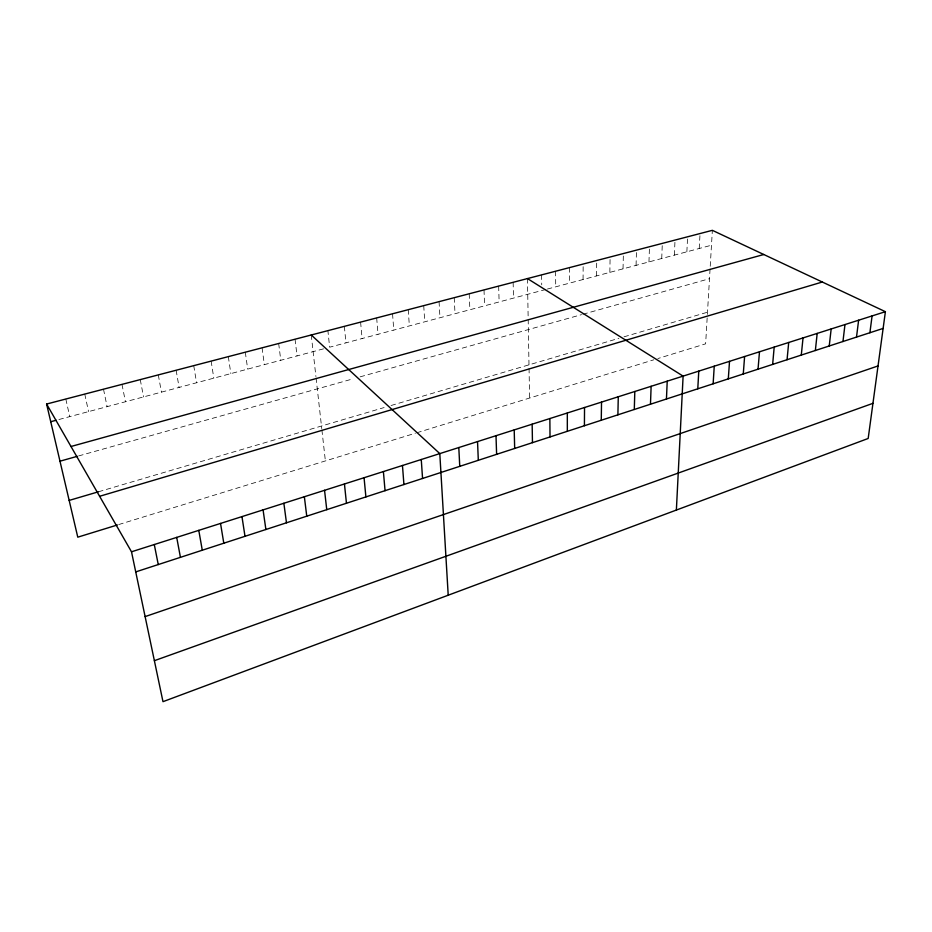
<?xml version="1.0" encoding="UTF-8"?>
<svg xmlns="http://www.w3.org/2000/svg" width="932" height="932" viewBox="0 0 932 932"><rect width="100%" height="100%" fill="white"/><g stroke="black" fill="none" stroke-linecap="round" stroke-linejoin="round"><path stroke-width="0.7" stroke-dasharray="4.66 3.5" d="M583.071 279.518L583.164 264.047M596.538 275.919L596.713 260.506M609.854 272.365L610.111 257.011M623.03 268.847L623.38 253.551M636.067 265.364L636.498 250.125M648.963 261.915L649.476 246.735M661.732 258.514L662.314 243.392M674.36 255.135L675.024 240.072M686.861 251.791L687.606 236.798M699.233 248.495L700.048 233.548M710.067 269.022L705.629 343.838L657.852 358.552M710.231 266.249L712.363 230.332M118.702 524.565L415.416 433.205M416.767 432.786L653.775 359.81M98.501 491.77L384.124 407.552M391.044 405.513L618.918 338.328M624.009 336.825L707.505 312.208M78.614 455.946L353.519 378.707M360.125 376.854L581.533 314.643M582.873 314.27L709.497 278.691M58.891 419.528L326.887 347.951M545.966 289.433L329.637 347.205L327.901 330.65M547.352 289.06L711.477 245.221M65.811 399.036L69.76 416.627M84.765 394.085L88.552 411.606M103.499 389.192L107.11 406.643M121.987 384.368L125.447 401.75M140.254 379.604L143.551 396.916M158.3 374.897L161.434 392.139M176.125 370.249L179.107 387.421M193.728 365.647L196.559 382.749M211.133 361.115L213.812 378.147M228.317 356.63L230.856 373.592M245.302 352.203L247.691 369.095M262.078 347.822L264.339 364.657M278.668 343.489L280.788 360.253M295.048 339.213L297.052 355.919M311.253 334.984L315.925 376.598M316.076 377.961L321.761 428.638M321.901 429.943L325.385 460.921M344.351 326.351L345.958 342.848M360.602 322.111L362.094 338.537M376.668 317.917L378.031 334.285M392.547 313.781L393.782 330.079M408.228 309.68L409.358 325.92M423.734 305.638L424.747 321.808M439.065 301.642L439.962 317.742M454.222 297.692L455.014 313.723M469.204 293.778L469.879 309.75M484.011 289.91L484.593 305.824M498.655 286.089L499.133 301.945M513.136 282.314L513.509 298.1M527.454 278.575L529.586 398.046M541.608 274.882L541.725 284.854M555.612 271.235L555.705 286.823M569.464 267.612L569.464 283.153"/><path stroke-width="1.4" d="M584.411 425.738L584.539 407.505M601.268 420.25L601.524 402.1M617.893 414.833L618.277 396.764M634.296 409.486L634.808 391.498M650.478 404.22L651.13 386.302M666.45 399.012L667.219 381.176M676.376 510.049L683.109 376.12L527.454 278.575M697.777 388.807L698.779 371.122M713.131 383.809L714.25 366.194M728.3 378.87L729.523 361.336M743.27 373.988L744.61 356.525M758.042 369.177L759.487 351.783M772.64 364.424L774.189 347.112M787.051 359.729L788.705 342.487M801.287 355.092L803.034 337.92M815.349 350.514L817.189 333.411M829.235 345.982L831.169 328.961M842.959 341.52L844.974 324.569M856.508 337.104L858.617 320.224M869.894 332.736L872.084 315.925M885.4 311.684L868.181 438.471L162.984 701.668L131.505 551.791L46.6 404.045L712.363 230.332L885.4 311.684L131.505 551.791M154.374 660.683L872.958 403.335M145.124 616.6L878.037 365.938M135.734 571.899L883.128 328.425M117.35 524.984L77.775 537.17L46.6 404.045M99.608 496.29L822.315 282.023M69.166 500.414L98.501 491.77M59.986 461.189L77.286 456.319M70.995 446.498L763.786 254.506M50.736 421.707L56.176 420.25M311.253 334.984L439.799 453.604L448.21 595.21M154.281 544.533L158.254 564.559M176.707 537.391L180.435 557.336M198.784 530.355L202.279 550.218M220.535 523.435L223.797 543.205M241.959 516.608L245 536.308M263.069 509.886L265.888 529.493M283.864 503.268L286.474 522.794M304.356 496.733L306.756 516.188M324.546 490.302L326.759 509.676M344.444 483.964L346.459 503.257M364.062 477.72L365.892 496.919M383.402 471.569L385.044 490.686M402.461 465.487L403.929 484.535M421.264 459.511L422.557 478.466M458.8 447.546L459.756 466.35M477.534 441.582L478.314 460.303M495.999 435.698L496.616 454.338M514.208 429.908L514.674 448.455M532.16 424.188L532.463 442.653M549.857 418.55L550.02 436.945M567.32 412.993L567.332 431.295"/></g></svg>
